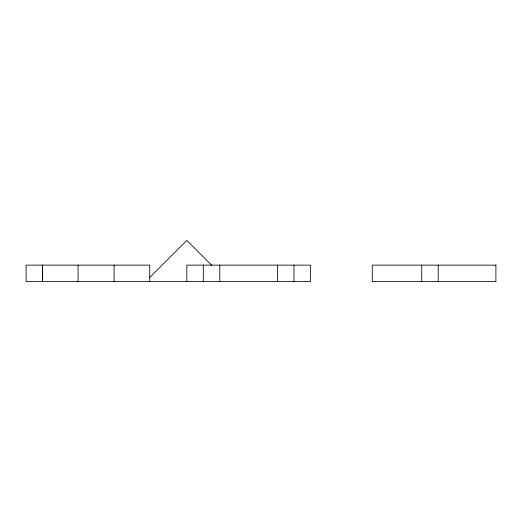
<?xml version="1.0" encoding="UTF-8"?>
<svg xmlns="http://www.w3.org/2000/svg" width="522" height="522" viewBox="0 0 522 522"><rect width="100%" height="100%" fill="white"/><g stroke="black" fill="none" stroke-linecap="round" stroke-linejoin="round"><path stroke-width="0.78" d="M149.618 277.6L186.824 240.394L212.004 265.581M438.206 265.124L438.206 281.606M421.724 265.124L421.724 281.606M293.971 265.124L293.971 281.606M277.482 265.124L277.482 281.606M219.788 265.124L219.788 281.606M203.306 265.124L203.306 281.606M186.824 281.606L186.824 265.124L310.453 265.124L310.453 281.606L26.1 281.606L26.1 265.124L149.729 265.124L149.729 281.606M114.077 265.124L114.077 281.606M78.065 265.124L78.065 281.606M42.628 265.124L42.628 281.606M42.576 265.124L42.576 281.606M495.9 265.124L372.271 265.124L372.271 281.606L495.9 281.606L495.9 265.124"/></g></svg>
